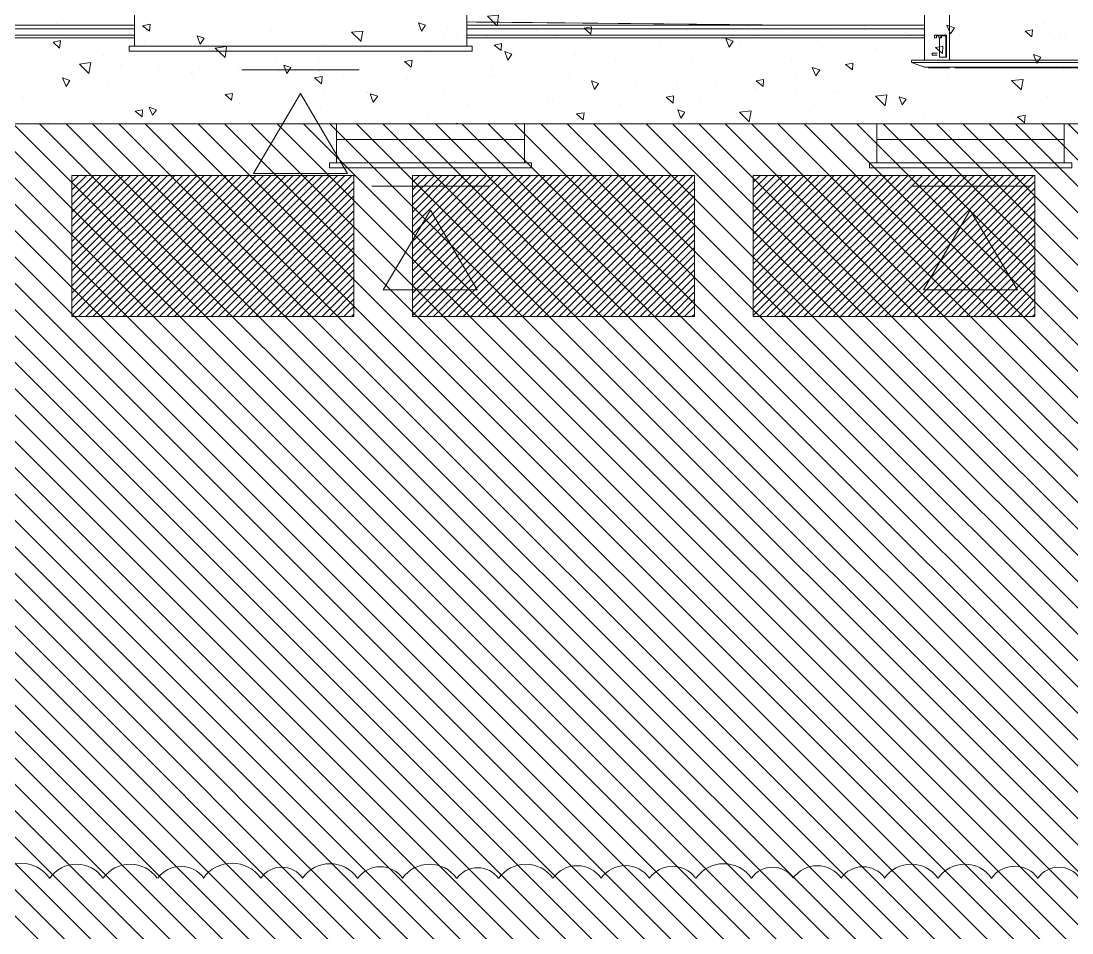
# Model space of a CAD drawing. Header units: millimetres. Extents: x -356862 to 418287, y 0 to 839748.
# Drawn here: x 344708 to 349183, y 783044 to 786928 of the extents above; entities that cross this region are included whole.
import ezdxf

# ---------------------------------------------------------------- set-up
doc = ezdxf.new("R2010")
doc.units = ezdxf.units.MM
doc.layers.add('PDF _Геометрия', color=7, linetype='Continuous', true_color=0xbababa)

msp = doc.modelspace()

# ---------------------------------------------------------------- linework, layer by layer
at = {"layer": 'PDF _Геометрия', "color": 7, "lineweight": 9}
msp.add_lwpolyline([(341948.5227, 787267.5224), (341948.5227, 787449.5788), (341948.5227, 786490.607), (352001.8493, 786490.607), (352001.8493, 787449.5788), (352001.8493, 776246.7562)], dxfattribs=at)
at = {"layer": 'PDF _Геометрия', "color": 254, "lineweight": 5, "true_color": 0xdcdcdc}
for points in [[(352001.8493, 787449.5788), (352001.8493, 786490.607), (342060.7203, 786488.4901), (342060.7203, 787449.5788), (344249.6316, 787449.5788), (344249.6316, 787041.0103), (344550.2364, 787041.0103), (344550.2364, 787449.5788), (347251.4461, 787449.5788), (347251.4461, 787041.0103), (347549.934, 787041.0103), (347549.934, 787449.5788), (350251.1437, 787449.5788), (350251.1437, 787041.0103), (350551.7485, 787041.0103), (350551.7485, 787449.5788)], [(346400.438, 786920.3449), (346430.0751, 786909.7603), (346413.1397, 786884.357)], [(346741.2647, 786952.099), (346734.9138, 786907.6433), (346694.6921, 786947.8651)], [(345225.5388, 786907.6433), (345257.2929, 786913.9941), (345255.1759, 786884.357)], [(347105.3776, 786897.0586), (347137.1316, 786903.4094), (347135.0147, 786871.6554)], [(348650.7405, 786909.7603), (348682.4945, 786899.1756), (348665.559, 786873.7724)], [(348983.0993, 786884.357), (349014.8534, 786890.7078), (349012.7364, 786861.0707)], [(344844.4905, 786837.7844), (344876.2445, 786844.1353), (344872.0106, 786812.3812)], [(345458.4018, 786865.3046), (345488.0388, 786854.7199), (345471.1034, 786829.3167)], [(346722.2122, 786825.0828), (346753.9663, 786831.4336), (346751.8493, 786801.7965)], [(347708.7042, 786852.603), (347740.4582, 786842.0183), (347723.5227, 786816.6151)], [(345583.3009, 786818.732), (345576.9501, 786772.1594), (345534.6114, 786812.3812)], [(346768.7848, 786797.5627), (346798.4219, 786786.978), (346781.4864, 786761.5748)], [(348602.0509, 786814.4982), (348633.805, 786820.849), (348631.688, 786789.0949)], [(345005.3776, 786750.9901), (344996.9098, 786704.4175), (344956.688, 786744.6393)], [(346341.1638, 786755.224), (346372.9179, 786761.5748), (346368.684, 786731.9377)], [(348218.8856, 786742.5224), (348250.6397, 786748.8732), (348248.5227, 786719.2361)], [(349019.0872, 786784.8611), (349050.8413, 786774.2764), (349033.9058, 786748.8732)], [(345826.7485, 786740.4054), (345856.3856, 786729.8207), (345839.4501, 786704.4175)], [(348077.0509, 786729.8207), (348108.805, 786719.2361), (348091.8695, 786693.8328)], [(344884.7122, 786685.3651), (344916.4663, 786674.7804), (344899.5308, 786649.3772)], [(345957.9985, 786685.3651), (345989.7526, 786691.7159), (345987.6356, 786659.9619)], [(347137.1316, 786672.6635), (347166.7687, 786662.0788), (347149.8332, 786636.6756)], [(347837.8372, 786672.6635), (347869.5913, 786679.0143), (347867.4743, 786649.3772)], [(348974.6316, 786679.0143), (348966.1638, 786634.5586), (348925.9421, 786674.7804)], [(345576.9501, 786615.5062), (345608.7042, 786619.7401), (345604.4703, 786590.103)], [(346195.0953, 786617.6232), (346226.8493, 786607.0385), (346207.7969, 786581.6353)], [(347454.6719, 786602.8046), (347486.4259, 786609.1554), (347484.309, 786577.4014)], [(348394.5913, 786613.3893), (348388.2405, 786566.8167), (348345.9018, 786607.0385)], [(348447.5147, 786604.9215), (348477.1518, 786594.3369), (348460.2163, 786571.0506)], [(345193.7848, 786543.5304), (345225.5388, 786549.8812), (345223.4219, 786520.2441)], [(345253.059, 786560.4659), (345284.813, 786549.8812), (345267.8776, 786526.5949)], [(347073.6235, 786532.9457), (347105.3776, 786537.1796), (347101.1437, 786507.5425)], [(347505.4784, 786549.8812), (347535.1155, 786539.2965), (347518.18, 786513.8933)], [(347816.6679, 786545.6474), (347808.2001, 786499.0748), (347767.9784, 786539.2965)], [(348951.3453, 786520.2441), (348983.0993, 786526.5949), (348980.9824, 786494.8409)]]:
    msp.add_lwpolyline(points, close=True, dxfattribs=at)
at = {"layer": 'PDF _Геометрия', "color": 25, "lineweight": 5, "true_color": 0xaf5858}
for points in [[(345191.6679, 787083.349), (345191.6679, 786820.849)], [(346605.7808, 786820.849), (346605.7808, 787083.349)], [(345648.9259, 786719.2361), (346148.5227, 786719.2361)]]:
    msp.add_lwpolyline(points, dxfattribs=at)
at = {"layer": 'PDF _Геометрия', "color": 252, "lineweight": 5, "true_color": 0x989898}
for points in [[(348555.4784, 786761.5748), (348555.4784, 787049.478), (348661.3251, 787049.478), (349230.7808, 787049.478), (349317.5751, 787049.478), (349395.9018, 787049.478), (349395.9018, 786918.228)], [(348661.3251, 787049.478), (348661.3251, 786761.5748)], [(346605.7808, 786924.5788), (348005.0751, 786909.7603)], [(345191.6679, 786909.7603), (344886.8292, 786909.7603)], [(344886.8292, 786894.9417), (345191.6679, 786894.9417)], [(346855.5792, 786909.7603), (346605.7808, 786909.7603)], [(346605.7808, 786894.9417), (346855.5792, 786894.9417)], [(347456.7888, 786909.7603), (347105.3776, 786909.7603)], [(347105.3776, 786894.9417), (347456.7888, 786894.9417)], [(348055.8816, 786909.7603), (347706.5872, 786909.7603)], [(347706.5872, 786894.9417), (348055.8816, 786894.9417)], [(348555.4784, 786909.7603), (348305.68, 786909.7603)], [(348305.68, 786894.9417), (348555.4784, 786894.9417)], [(345191.6679, 786867.4215), (343665.3574, 786867.4215), (343665.3574, 786861.0707), (343665.3574, 786856.8369), (345191.6679, 786856.8369)], [(348555.4784, 786867.4215), (346605.7808, 786867.4215)], [(346605.7808, 786856.8369), (348555.4784, 786856.8369)], [(348616.8695, 786865.3046), (348614.7526, 786865.3046), (348606.2848, 786865.3046), (348606.2848, 786856.8369), (348597.8171, 786856.8369), (348597.8171, 786867.4215), (348606.2848, 786867.4215), (348606.2848, 786856.8369)], [(348606.2848, 786867.4215), (348614.7526, 786867.4215), (348616.8695, 786867.4215)], [(348606.2848, 786856.8369), (348606.2848, 786856.8369)], [(348625.3372, 786867.4215), (348616.8695, 786867.4215), (348616.8695, 786856.8369), (348625.3372, 786856.8369)], [(348646.5066, 786774.2764), (348618.9864, 786774.2764), (348618.9864, 786856.8369)], [(348608.4018, 786791.2119), (348587.2324, 786791.2119), (348587.2324, 786786.978), (348587.2324, 786782.7441), (348608.4018, 786782.7441)], [(348500.438, 786750.9901), (348521.6074, 786750.9901), (349431.8897, 786750.9901), (349450.9421, 786750.9901), (349450.9421, 786761.5748), (349431.8897, 786761.5748), (348521.6074, 786761.5748), (348500.438, 786761.5748), (348500.438, 786750.9901), (348555.4784, 786731.9377), (348544.8937, 786736.1715)], [(348521.6074, 786750.9901), (348555.4784, 786750.9901), (349395.9018, 786750.9901), (349431.8897, 786750.9901)], [(349450.9421, 786750.9901), (349395.9018, 786731.9377), (349326.0429, 786731.9377), (348625.3372, 786731.9377), (348555.4784, 786731.9377), (348684.6114, 786729.8207), (348557.5953, 786731.9377)], [(349393.7848, 786731.9377), (349268.8856, 786729.8207), (349395.9018, 786731.9377), (349326.0429, 786731.9377), (348625.3372, 786731.9377), (348555.4784, 786731.9377)], [(348555.4784, 786731.9377), (348555.4784, 786731.9377)], [(348555.4784, 786731.9377), (348555.4784, 786731.9377)], [(348555.4784, 786731.9377), (348555.4784, 786731.9377)], [(348635.9219, 786729.8207), (348635.9219, 786727.7038)], [(348714.2485, 786729.8207), (348714.2485, 786727.7038)]]:
    msp.add_lwpolyline(points, dxfattribs=at)
at = {"layer": 'PDF _Геометрия', "color": 254, "lineweight": 5, "true_color": 0xdcdcdc}
for points in [[(345407.5953, 786922.4619), (345407.5953, 786922.4619)], [(346870.3977, 786920.3449), (346870.3977, 786920.3449)], [(347291.6679, 786924.5788), (347291.6679, 786924.5788)], [(344859.309, 786916.1111), (344859.309, 786916.1111)], [(344971.5066, 786892.8248), (344971.5066, 786892.8248)], [(345593.8856, 786894.9417), (345593.8856, 786894.9417)], [(345615.055, 786890.7078), (345615.055, 786890.7078)], [(345775.9421, 786888.5909), (345775.9421, 786888.5909)], [(346156.9905, 786839.9014), (346114.6518, 786880.1232), (346163.3413, 786884.357), (346154.8735, 786839.9014)], [(346195.0953, 786892.8248), (346195.0953, 786892.8248)], [(346258.6034, 786890.7078), (346258.6034, 786890.7078)], [(346523.2203, 786901.2925), (346523.2203, 786901.2925)], [(346902.1518, 786888.5909), (346902.1518, 786888.5909)], [(347461.0227, 786918.228), (347461.0227, 786918.228)], [(347545.7001, 786886.474), (347545.7001, 786886.474)], [(347630.3776, 786911.8772), (347630.3776, 786911.8772)], [(347787.0308, 786892.8248), (347787.0308, 786892.8248)], [(347799.7324, 786905.5264), (347799.7324, 786905.5264)], [(347969.0872, 786899.1756), (347969.0872, 786899.1756)], [(348138.4421, 786892.8248), (348138.4421, 786892.8248)], [(348189.2485, 786886.474), (348189.2485, 786886.474)], [(348301.4461, 786905.5264), (348301.4461, 786905.5264)], [(348305.68, 786886.474), (348305.68, 786886.474)], [(348475.0348, 786880.1232), (348475.0348, 786880.1232)], [(348627.4542, 786913.9941), (348627.4542, 786913.9941)], [(348830.68, 786884.357), (348830.68, 786884.357)], [(349063.5429, 786918.228), (349063.5429, 786918.228)], [(349088.9461, 786878.0062), (349088.9461, 786878.0062)], [(344878.3614, 786850.4861), (344878.3614, 786850.4861)], [(345234.0066, 786842.0183), (345234.0066, 786842.0183)], [(345274.2284, 786871.6554), (345274.2284, 786871.6554)], [(345917.7768, 786869.5385), (345917.7768, 786869.5385)], [(346510.5187, 786867.4215), (346510.5187, 786867.4215)], [(346561.3251, 786869.5385), (346561.3251, 786869.5385)], [(346694.6921, 786861.0707), (346694.6921, 786861.0707)], [(346982.5953, 786865.3046), (346982.5953, 786865.3046)], [(347204.8735, 786867.4215), (347204.8735, 786867.4215)], [(347429.2687, 786839.9014), (347429.2687, 786839.9014)], [(347611.3251, 786833.5506), (347611.3251, 786833.5506)], [(347772.2122, 786835.6675), (347772.2122, 786835.6675)], [(347848.4219, 786865.3046), (347848.4219, 786865.3046)], [(348098.2203, 786844.1353), (348098.2203, 786844.1353)], [(348491.9703, 786865.3046), (348491.9703, 786865.3046)], [(348644.3897, 786873.7724), (348644.3897, 786873.7724)], [(348705.7808, 786865.3046), (348705.7808, 786865.3046)], [(348813.7445, 786869.5385), (348813.7445, 786869.5385)], [(348983.0993, 786863.1877), (348983.0993, 786863.1877)], [(349135.5187, 786863.1877), (349135.5187, 786863.1877)], [(349152.4542, 786856.8369), (349152.4542, 786856.8369)], [(344876.2445, 786789.0949), (344876.2445, 786789.0949)], [(345665.8614, 786820.849), (345665.8614, 786820.849)], [(345993.9864, 786829.3167), (345993.9864, 786829.3167)], [(346152.7566, 786814.4982), (346152.7566, 786814.4982)], [(346453.3614, 786793.3288), (346453.3614, 786793.3288)], [(347069.3897, 786786.978), (347069.3897, 786786.978)], [(348345.9018, 786812.3812), (348345.9018, 786812.3812)], [(348530.0751, 786806.0304), (348530.0751, 786806.0304)], [(348559.7122, 786808.1474), (348559.7122, 786808.1474)], [(344793.684, 786753.107), (344793.684, 786753.107)], [(344960.9219, 786746.7562), (344960.9219, 786746.7562)], [(345060.4179, 786782.7441), (345060.4179, 786782.7441)], [(345136.6276, 786750.9901), (345136.6276, 786750.9901)], [(345462.6356, 786757.3409), (345462.6356, 786757.3409)], [(345792.8776, 786761.5748), (345792.8776, 786761.5748)], [(345977.0509, 786755.224), (345977.0509, 786755.224)], [(347240.8614, 786763.6917), (347240.8614, 786763.6917)], [(347568.9864, 786772.1594), (347568.9864, 786772.1594)], [(347988.1397, 786759.4578), (347988.1397, 786759.4578)], [(344793.684, 786698.0667), (344793.684, 786698.0667)], [(345130.2768, 786740.4054), (345130.2768, 786740.4054)], [(345299.6316, 786734.0546), (345299.6316, 786734.0546)], [(345435.1155, 786708.6514), (345435.1155, 786708.6514)], [(345437.2324, 786698.0667), (345437.2324, 786698.0667)], [(345468.9864, 786727.7038), (345468.9864, 786727.7038)], [(345638.3413, 786721.353), (345638.3413, 786721.353)], [(345807.6961, 786715.0022), (345807.6961, 786715.0022)], [(345924.1276, 786721.353), (345924.1276, 786721.353)], [(345977.0509, 786710.7683), (345977.0509, 786710.7683)], [(346080.7808, 786695.9498), (346080.7808, 786695.9498)], [(346146.4058, 786704.4175), (346146.4058, 786704.4175)], [(346315.7606, 786698.0667), (346315.7606, 786698.0667)], [(346711.6276, 786734.0546), (346711.6276, 786734.0546)], [(346893.684, 786727.7038), (346893.684, 786727.7038)], [(347039.7526, 786700.1836), (347039.7526, 786700.1836)], [(347628.2606, 786706.5344), (347628.2606, 786706.5344)], [(347812.434, 786700.1836), (347812.434, 786700.1836)], [(348030.4784, 786736.1715), (348030.4784, 786736.1715)], [(348817.9784, 786706.5344), (348817.9784, 786706.5344)], [(348904.7727, 786729.8207), (348904.7727, 786729.8207)], [(349146.1034, 786715.0022), (349146.1034, 786715.0022)], [(344933.4018, 786687.482), (344933.4018, 786687.482)], [(345075.2364, 786655.728), (345075.2364, 786655.728)], [(345394.8937, 786651.4941), (345394.8937, 786651.4941)], [(346351.7485, 786681.1312), (346351.7485, 786681.1312)], [(346485.1155, 786691.7159), (346485.1155, 786691.7159)], [(346652.3534, 786685.3651), (346652.3534, 786685.3651)], [(346711.6276, 786691.7159), (346711.6276, 786691.7159)], [(346724.3292, 786693.8328), (346724.3292, 786693.8328)], [(346821.7082, 786679.0143), (346821.7082, 786679.0143)], [(346991.063, 786672.6635), (346991.063, 786672.6635)], [(347160.4179, 786666.3127), (347160.4179, 786666.3127)], [(347270.4985, 786653.6111), (347270.4985, 786653.6111)], [(347329.7727, 786659.9619), (347329.7727, 786659.9619)], [(347367.8776, 786693.8328), (347367.8776, 786693.8328)], [(347499.1276, 786653.6111), (347499.1276, 786653.6111)], [(347501.2445, 786664.1957), (347501.2445, 786664.1957)], [(348011.4259, 786691.7159), (348011.4259, 786691.7159)], [(348547.0106, 786679.0143), (348547.0106, 786679.0143)], [(348652.8574, 786689.599), (348652.8574, 786689.599)], [(348729.0671, 786672.6635), (348729.0671, 786672.6635)], [(345259.4098, 786649.3772), (345259.4098, 786649.3772)], [(345993.9864, 786628.2078), (345993.9864, 786628.2078)], [(346178.1598, 786621.857), (346178.1598, 786621.857)], [(346182.3937, 786621.857), (346182.3937, 786621.857)], [(346510.5187, 786630.3248), (346510.5187, 786630.3248)], [(347668.4824, 786647.2603), (347668.4824, 786647.2603)], [(347837.8372, 786640.9094), (347837.8372, 786640.9094)], [(348007.1921, 786634.5586), (348007.1921, 786634.5586)], [(348176.5469, 786630.3248), (348176.5469, 786630.3248)], [(348187.1316, 786623.974), (348187.1316, 786623.974)], [(348288.7445, 786634.5586), (348288.7445, 786634.5586)], [(348343.7848, 786623.974), (348343.7848, 786623.974)], [(348513.1397, 786617.6232), (348513.1397, 786617.6232)], [(348616.8695, 786643.0264), (348616.8695, 786643.0264)], [(348682.4945, 786611.2724), (348682.4945, 786611.2724)], [(349078.3614, 786607.0385), (349078.3614, 786607.0385)], [(344717.4743, 786602.8046), (344717.4743, 786602.8046)], [(344865.6598, 786579.5183), (344865.6598, 786579.5183)], [(345022.313, 786596.4538), (345022.313, 786596.4538)], [(345325.0348, 786575.2844), (345325.0348, 786575.2844)], [(345636.2243, 786575.2844), (345636.2243, 786575.2844)], [(345665.8614, 786594.3369), (345665.8614, 786594.3369)], [(345968.5832, 786573.1675), (345968.5832, 786573.1675)], [(346309.4098, 786594.3369), (346309.4098, 786594.3369)], [(346612.1316, 786573.1675), (346612.1316, 786573.1675)], [(346910.6195, 786600.6877), (346910.6195, 786600.6877)], [(346952.9582, 786592.2199), (346952.9582, 786592.2199)], [(346972.0106, 786594.3369), (346972.0106, 786594.3369)], [(347094.7929, 786594.3369), (347094.7929, 786594.3369)], [(347255.68, 786571.0506), (347255.68, 786571.0506)], [(347596.5066, 786590.103), (347596.5066, 786590.103)], [(347759.5106, 786564.6998), (347759.5106, 786564.6998)], [(347829.3695, 786573.1675), (347829.3695, 786573.1675)], [(347899.2284, 786568.9336), (347899.2284, 786568.9336)], [(348013.5429, 786566.8167), (348013.5429, 786566.8167)], [(348087.6356, 786571.0506), (348087.6356, 786571.0506)], [(348240.055, 786590.103), (348240.055, 786590.103)], [(348542.7768, 786568.9336), (348542.7768, 786568.9336)], [(348851.8493, 786604.9215), (348851.8493, 786604.9215)], [(348881.4864, 786587.9861), (348881.4864, 786587.9861)], [(349021.2042, 786598.5707), (349021.2042, 786598.5707)], [(349105.8816, 786596.4538), (349105.8816, 786596.4538)], [(345276.3453, 786522.3611), (345276.3453, 786522.3611)], [(345653.1598, 786549.8812), (345653.1598, 786549.8812)], [(345981.2848, 786558.349), (345981.2848, 786558.349)], [(346442.7768, 786522.3611), (346442.7768, 786522.3611)], [(346552.8574, 786547.7643), (346552.8574, 786547.7643)], [(347471.6074, 786518.1272), (347471.6074, 786518.1272)], [(348549.1276, 786535.0627), (348549.1276, 786535.0627)], [(348746.0026, 786545.6474), (348746.0026, 786545.6474)], [(348930.1759, 786539.2965), (348930.1759, 786539.2965)], [(344825.438, 786496.9578), (344825.438, 786496.9578)], [(344994.7929, 786490.607), (344994.7929, 786490.607)], [(345460.5187, 786516.0103), (345460.5187, 786516.0103)], [(346195.0953, 786494.8409), (346195.0953, 786494.8409)], [(346565.559, 786490.607), (346563.4421, 786492.724), (346574.0268, 786490.607)], [(347230.2768, 786492.724), (347230.2768, 786492.724)], [(347558.4018, 786501.1917), (347558.4018, 786501.1917)], [(348388.2405, 786490.607), (348388.2405, 786490.607)]]:
    msp.add_lwpolyline(points, dxfattribs=at)
at = {"layer": 'PDF _Геометрия', "color": 4, "lineweight": 5}
for points in [[(346648.1195, 786922.4619), (348005.0751, 786909.7603)], [(345149.3292, 786867.4215), (343665.3574, 786867.4215), (343665.3574, 786861.0707), (343665.3574, 786856.8369), (345149.3292, 786856.8369)], [(348555.4784, 786867.4215), (346648.1195, 786867.4215)], [(346648.1195, 786856.8369), (348555.4784, 786856.8369)]]:
    msp.add_lwpolyline(points, dxfattribs=at)
at = {"layer": 'PDF _Геометрия', "color": 1, "lineweight": 5}
for points in [[(345149.3292, 786909.7603), (343733.0993, 786909.7603), (343733.0993, 786901.2925), (343733.0993, 786894.9417), (345149.3292, 786894.9417)], [(348555.4784, 786909.7603), (346648.1195, 786909.7603)], [(346648.1195, 786894.9417), (348555.4784, 786894.9417)]]:
    msp.add_lwpolyline(points, dxfattribs=at)
at = {"layer": 'PDF _Геометрия', "color": 161, "lineweight": 9, "true_color": 0x7f9fff}
for points in [[(345352.555, 782669.5385), (342062.8372, 785959.2562), (341152.555, 786869.5385)], [(345464.7526, 782669.5385), (342062.8372, 786071.4538), (341264.7526, 786869.5385)], [(345576.9501, 782669.5385), (342062.8372, 786183.6514), (341376.9501, 786869.5385)], [(345689.1477, 782669.5385), (342062.8372, 786295.849), (341489.1477, 786869.5385)], [(345801.3453, 782669.5385), (342062.8372, 786408.0465), (341601.3453, 786869.5385)], [(345240.3574, 782669.5385), (342062.8372, 785847.0586), (341148.3211, 786759.4578)], [(345128.1598, 782669.5385), (342062.8372, 785734.8611), (341148.3211, 786647.2603)], [(345913.5429, 782669.5385), (342092.4743, 786490.607)], [(346025.7405, 782669.5385), (342204.6719, 786490.607)], [(346137.938, 782669.5385), (342318.9864, 786490.607)], [(346250.1356, 782669.5385), (342431.184, 786490.607)], [(346362.3332, 782669.5385), (342543.3816, 786490.607)], [(346474.5308, 782669.5385), (342655.5792, 786490.607)], [(346586.7284, 782669.5385), (342767.7768, 786490.607)], [(346701.0429, 782669.5385), (342879.9743, 786490.607)], [(346813.2405, 782669.5385), (342992.1719, 786490.607)], [(346925.438, 782669.5385), (343104.3695, 786490.607)], [(347037.6356, 782669.5385), (343216.5671, 786490.607)], [(347149.8332, 782669.5385), (343328.7647, 786490.607)], [(347262.0308, 782669.5385), (343440.9622, 786490.607)], [(347374.2284, 782669.5385), (343553.1598, 786490.607)], [(347486.4259, 782669.5385), (343665.3574, 786490.607)], [(347598.6235, 782669.5385), (343777.555, 786490.607)], [(347710.8211, 782669.5385), (343889.7526, 786490.607)], [(347823.0187, 782669.5385), (344001.9501, 786490.607)], [(347935.2163, 782669.5385), (344114.1477, 786490.607)], [(348047.4138, 782669.5385), (344226.3453, 786490.607)], [(348159.6114, 782669.5385), (344338.5429, 786490.607)], [(348271.809, 782669.5385), (344450.7405, 786490.607)], [(348384.0066, 782669.5385), (344562.938, 786490.607)], [(348496.2042, 782669.5385), (344675.1356, 786490.607)], [(348608.4018, 782669.5385), (344787.3332, 786490.607)], [(348720.5993, 782669.5385), (344899.5308, 786490.607)], [(348832.7969, 782669.5385), (345011.7284, 786490.607)], [(348944.9945, 782669.5385), (345123.9259, 786490.607)], [(349057.1921, 782669.5385), (345236.1235, 786490.607)], [(349169.3897, 782669.5385), (345348.3211, 786490.607)], [(349281.5872, 782669.5385), (345462.6356, 786490.607)], [(349393.7848, 782669.5385), (345574.8332, 786490.607)], [(349505.9824, 782669.5385), (345687.0308, 786490.607)], [(349618.18, 782669.5385), (345799.2284, 786490.607)], [(349732.4945, 782669.5385), (345911.4259, 786490.607)], [(349844.6921, 782669.5385), (346023.6235, 786490.607)], [(349956.8897, 782669.5385), (346135.8211, 786490.607)], [(350069.0872, 782669.5385), (346248.0187, 786490.607)], [(350181.2848, 782669.5385), (346360.2163, 786490.607)], [(350293.4824, 782669.5385), (346472.4138, 786490.607)], [(350405.68, 782669.5385), (346584.6114, 786490.607)], [(350464.9542, 782722.4619), (346696.809, 786490.607)], [(350464.9542, 782834.6594), (346809.0066, 786490.607)], [(350464.9542, 782946.857), (346921.2042, 786490.607)], [(350464.9542, 783059.0546), (347033.4018, 786490.607)], [(350464.9542, 783171.2522), (347145.5993, 786490.607)], [(350464.9542, 783283.4498), (347257.7969, 786490.607)], [(350464.9542, 783395.6474), (347369.9945, 786490.607)], [(350464.9542, 783507.8449), (347482.1921, 786490.607)], [(350464.9542, 783620.0425), (347594.3897, 786490.607)], [(350464.9542, 783732.2401), (347706.5872, 786490.607)], [(350464.9542, 783844.4377), (347818.7848, 786490.607)], [(350464.9542, 783956.6353), (347930.9824, 786490.607)], [(350464.9542, 784068.8328), (348043.18, 786490.607)], [(350464.9542, 784181.0304), (348155.3776, 786490.607)], [(350464.9542, 784293.228), (348267.5751, 786490.607)], [(350464.9542, 784405.4256), (348379.7727, 786490.607)], [(350464.9542, 784517.6232), (348494.0872, 786490.607)], [(350464.9542, 784631.9377), (348606.2848, 786490.607)], [(350464.9542, 784744.1353), (348718.4824, 786490.607)], [(350464.9542, 784856.3328), (348830.68, 786490.607)], [(350464.9542, 784968.5304), (348942.8776, 786490.607)], [(350464.9542, 785080.728), (349055.0751, 786490.607)], [(350464.9542, 785192.9256), (349167.2727, 786490.607)]]:
    msp.add_lwpolyline(points, dxfattribs=at)
at = {"layer": 'PDF _Геометрия', "color": 252, "lineweight": 5, "true_color": 0x989898}
for points in [[(348625.3372, 786867.4215), (348648.6235, 786867.4215), (348648.6235, 786774.2764), (348646.5066, 786774.2764), (348646.5066, 786865.3046), (348627.4542, 786865.3046), (348627.4542, 786856.8369), (348625.3372, 786856.8369)], [(348572.4138, 786727.7038), (348572.4138, 786729.8207), (348635.9219, 786729.8207), (348661.3251, 786729.8207), (348661.3251, 786727.7038), (348635.9219, 786727.7038)], [(349268.8856, 786727.7038), (349239.2485, 786727.7038), (348714.2485, 786727.7038), (348684.6114, 786727.7038), (348684.6114, 786729.8207), (348714.2485, 786729.8207), (349239.2485, 786729.8207), (349268.8856, 786729.8207)]]:
    msp.add_lwpolyline(points, close=True, dxfattribs=at)
at = {"layer": 'PDF _Геометрия', "color": 25, "lineweight": 5, "true_color": 0xaf5858}
for points in [[(346629.0671, 786799.6796), (345168.3816, 786799.6796), (345168.3816, 786820.849), (346629.0671, 786820.849)], [(345898.7243, 786619.7401), (346097.7163, 786278.9135), (345697.6155, 786278.9135)]]:
    msp.add_lwpolyline(points, close=True, dxfattribs=at)
at = {"layer": 'PDF _Геометрия', "color": 7, "lineweight": 13}
msp.add_lwpolyline([(342062.8372, 786490.607), (350464.9542, 786490.607), (350464.9542, 782669.5385), (342062.8372, 782669.5385)], close=True, dxfattribs=at)
at = {"layer": 'PDF _Геометрия', "color": 5, "lineweight": 5}
for points in [[(346851.3453, 786490.607), (346851.3453, 786422.8651), (346051.1437, 786422.8651), (346051.1437, 786490.607)], [(349150.3372, 786490.607), (349150.3372, 786422.8651), (348352.2526, 786422.8651), (348352.2526, 786490.607)], [(346051.1437, 786323.3691), (346051.1437, 786422.8651), (346851.3453, 786422.8651), (346851.3453, 786323.3691)], [(348352.2526, 786323.3691), (348352.2526, 786422.8651), (349150.3372, 786422.8651), (349150.3372, 786323.3691)], [(346701.0429, 786223.8732), (346201.4461, 786223.8732)], [(349002.1518, 786223.8732), (348500.438, 786223.8732)]]:
    msp.add_lwpolyline(points, dxfattribs=at)
for points in [[(346880.9824, 786302.1998), (346021.5066, 786302.1998), (346021.5066, 786323.3691), (346880.9824, 786323.3691)], [(349182.0913, 786302.1998), (348320.4985, 786302.1998), (348320.4985, 786323.3691), (349182.0913, 786323.3691)], [(346650.2364, 785783.5506), (346451.2445, 786122.2603), (346250.1356, 785783.5506)], [(348951.3453, 785783.5506), (348750.2364, 786122.2603), (348551.2445, 785783.5506)]]:
    msp.add_lwpolyline(points, close=True, dxfattribs=at)
at = {"layer": 'PDF _Геометрия', "color": 254, "lineweight": 9, "true_color": 0xdcdcdc}
for points in [[(345519.7929, 786270.4457), (344924.934, 785673.4699)], [(345488.0388, 786270.4457), (344924.934, 785705.224)], [(345458.4018, 786270.4457), (344924.934, 785736.978)], [(345426.6477, 786270.4457), (344924.934, 785768.732)], [(345394.8937, 786270.4457), (344924.934, 785800.4861)], [(345363.1397, 786270.4457), (344924.934, 785832.2401)], [(345331.3856, 786270.4457), (344924.934, 785863.9941)], [(345299.6316, 786270.4457), (344924.934, 785893.6312)], [(345269.9945, 786270.4457), (344924.934, 785925.3853)], [(345238.2405, 786270.4457), (344924.934, 785957.1393)], [(345206.4864, 786270.4457), (344924.934, 785988.8933)], [(345174.7324, 786270.4457), (344924.934, 786020.6474)], [(345142.9784, 786270.4457), (344924.934, 786052.4014)], [(345111.2243, 786270.4457), (344924.934, 786082.0385)], [(345079.4703, 786270.4457), (344924.934, 786113.7925)], [(345049.8332, 786270.4457), (344924.934, 786145.5465)], [(345018.0792, 786270.4457), (344924.934, 786177.3006)], [(344986.3251, 786270.4457), (344924.934, 786209.0546)], [(344954.5711, 786270.4457), (344924.934, 786240.8086)], [(345551.5469, 786270.4457), (344952.4542, 785669.2361)], [(345583.3009, 786270.4457), (344984.2082, 785669.2361)], [(345615.055, 786270.4457), (345013.8453, 785669.2361)], [(345646.809, 786270.4457), (345045.5993, 785669.2361)], [(345678.563, 786270.4457), (345077.3534, 785669.2361)], [(345708.2001, 786270.4457), (345109.1074, 785669.2361)], [(345739.9542, 786270.4457), (345140.8614, 785669.2361)], [(345771.7082, 786270.4457), (345172.6155, 785669.2361)], [(345803.4622, 786270.4457), (345202.2526, 785669.2361)], [(345835.2163, 786270.4457), (345234.0066, 785669.2361)], [(345866.9703, 786270.4457), (345265.7606, 785669.2361)], [(345898.7243, 786270.4457), (345297.5147, 785669.2361)], [(345928.3614, 786270.4457), (345329.2687, 785669.2361)], [(345960.1155, 786270.4457), (345361.0227, 785669.2361)], [(345991.8695, 786270.4457), (345392.7768, 785669.2361)], [(346023.6235, 786270.4457), (345422.4138, 785669.2361)], [(346055.3776, 786270.4457), (345454.1679, 785669.2361)], [(346087.1316, 786270.4457), (345485.9219, 785669.2361)], [(346116.7687, 786270.4457), (345517.6759, 785669.2361)], [(346969.8937, 786270.4457), (346375.0348, 785673.4699)], [(346940.2566, 786270.4457), (346375.0348, 785705.224)], [(346908.5026, 786270.4457), (346375.0348, 785736.978)], [(346876.7485, 786270.4457), (346375.0348, 785768.732)], [(346844.9945, 786270.4457), (346375.0348, 785800.4861)], [(346813.2405, 786270.4457), (346375.0348, 785832.2401)], [(346781.4864, 786270.4457), (346375.0348, 785863.9941)], [(346749.7324, 786270.4457), (346375.0348, 785893.6312)], [(346720.0953, 786270.4457), (346375.0348, 785925.3853)], [(346688.3413, 786270.4457), (346375.0348, 785957.1393)], [(346656.5872, 786270.4457), (346375.0348, 785988.8933)], [(346624.8332, 786270.4457), (346375.0348, 786020.6474)], [(346593.0792, 786270.4457), (346375.0348, 786052.4014)], [(346561.3251, 786270.4457), (346375.0348, 786082.0385)], [(346529.5711, 786270.4457), (346375.0348, 786113.7925)], [(346499.934, 786270.4457), (346375.0348, 786145.5465)], [(346468.18, 786270.4457), (346375.0348, 786177.3006)], [(346436.4259, 786270.4457), (346375.0348, 786209.0546)], [(346404.6719, 786270.4457), (346375.0348, 786240.8086)], [(347001.6477, 786270.4457), (346402.555, 785669.2361)], [(347033.4018, 786270.4457), (346434.309, 785669.2361)], [(347065.1558, 786270.4457), (346463.9461, 785669.2361)], [(347096.9098, 786270.4457), (346495.7001, 785669.2361)], [(347128.6638, 786270.4457), (346527.4542, 785669.2361)], [(347158.3009, 786270.4457), (346559.2082, 785669.2361)], [(347190.055, 786270.4457), (346590.9622, 785669.2361)], [(347221.809, 786270.4457), (346622.7163, 785669.2361)], [(347253.563, 786270.4457), (346654.4703, 785669.2361)], [(347285.3171, 786270.4457), (346684.1074, 785669.2361)], [(347317.0711, 786270.4457), (346715.8614, 785669.2361)], [(347348.8251, 786270.4457), (346747.6155, 785669.2361)], [(347378.4622, 786270.4457), (346779.3695, 785669.2361)], [(347410.2163, 786270.4457), (346811.1235, 785669.2361)], [(347441.9703, 786270.4457), (346842.8776, 785669.2361)], [(347473.7243, 786270.4457), (346874.6316, 785669.2361)], [(347505.4784, 786270.4457), (346904.2687, 785669.2361)], [(347537.2324, 786270.4457), (346936.0227, 785669.2361)], [(347568.9864, 786270.4457), (346967.7768, 785669.2361)], [(348419.9945, 786270.4457), (347825.1356, 785673.4699)], [(348390.3574, 786270.4457), (347825.1356, 785705.224)], [(348358.6034, 786270.4457), (347825.1356, 785736.978)], [(348326.8493, 786270.4457), (347825.1356, 785768.732)], [(348295.0953, 786270.4457), (347825.1356, 785800.4861)], [(348263.3413, 786270.4457), (347825.1356, 785832.2401)], [(348231.5872, 786270.4457), (347825.1356, 785863.9941)], [(348201.9501, 786270.4457), (347825.1356, 785893.6312)], [(348170.1961, 786270.4457), (347825.1356, 785925.3853)], [(348138.4421, 786270.4457), (347825.1356, 785957.1393)], [(348106.688, 786270.4457), (347825.1356, 785988.8933)], [(348074.934, 786270.4457), (347825.1356, 786020.6474)], [(348043.18, 786270.4457), (347825.1356, 786052.4014)], [(348011.4259, 786270.4457), (347825.1356, 786082.0385)], [(347981.7888, 786270.4457), (347825.1356, 786113.7925)], [(347950.0348, 786270.4457), (347825.1356, 786145.5465)], [(347918.2808, 786270.4457), (347825.1356, 786177.3006)], [(347886.5268, 786270.4457), (347825.1356, 786209.0546)], [(347854.7727, 786270.4457), (347825.1356, 786240.8086)], [(348451.7485, 786270.4457), (347852.6558, 785669.2361)], [(348483.5026, 786270.4457), (347884.4098, 785669.2361)], [(348515.2566, 786270.4457), (347916.1638, 785669.2361)], [(348547.0106, 786270.4457), (347945.8009, 785669.2361)], [(348578.7647, 786270.4457), (347977.555, 785669.2361)], [(348610.5187, 786270.4457), (348009.309, 785669.2361)], [(348640.1558, 786270.4457), (348041.063, 785669.2361)], [(348671.9098, 786270.4457), (348072.8171, 785669.2361)], [(348703.6638, 786270.4457), (348104.5711, 785669.2361)], [(348735.4179, 786270.4457), (348134.2082, 785669.2361)], [(348767.1719, 786270.4457), (348165.9622, 785669.2361)], [(348798.9259, 786270.4457), (348197.7163, 785669.2361)], [(348830.68, 786270.4457), (348229.4703, 785669.2361)], [(348860.3171, 786270.4457), (348261.2243, 785669.2361)], [(348892.0711, 786270.4457), (348292.9784, 785669.2361)], [(348923.8251, 786270.4457), (348324.7324, 785669.2361)], [(348955.5792, 786270.4457), (348354.3695, 785669.2361)], [(348987.3332, 786270.4457), (348386.1235, 785669.2361)], [(349019.0872, 786270.4457), (348417.8776, 785669.2361)], [(346125.2364, 786245.0425), (345549.43, 785669.2361)], [(346125.2364, 786215.4054), (345581.184, 785669.2361)], [(347575.3372, 786245.0425), (346999.5308, 785669.2361)], [(347575.3372, 786215.4054), (347031.2848, 785669.2361)], [(349025.438, 786245.0425), (348449.6316, 785669.2361)], [(349025.438, 786215.4054), (348481.3856, 785669.2361)], [(346125.2364, 786183.6514), (345612.938, 785669.2361)], [(347575.3372, 786183.6514), (347063.0388, 785669.2361)], [(349025.438, 786183.6514), (348513.1397, 785669.2361)], [(346125.2364, 786151.8974), (345642.5751, 785669.2361)], [(346125.2364, 786120.1433), (345674.3292, 785669.2361)], [(347575.3372, 786151.8974), (347092.6759, 785669.2361)], [(347575.3372, 786120.1433), (347124.43, 785669.2361)], [(349025.438, 786151.8974), (348544.8937, 785669.2361)], [(349025.438, 786120.1433), (348574.5308, 785669.2361)], [(346125.2364, 786088.3893), (345706.0832, 785669.2361)], [(347575.3372, 786088.3893), (347156.184, 785669.2361)], [(349025.438, 786088.3893), (348606.2848, 785669.2361)], [(346125.2364, 786056.6353), (345737.8372, 785669.2361)], [(346125.2364, 786024.8812), (345769.5913, 785669.2361)], [(347575.3372, 786056.6353), (347187.938, 785669.2361)], [(347575.3372, 786024.8812), (347219.6921, 785669.2361)], [(349025.438, 786056.6353), (348638.0388, 785669.2361)], [(349025.438, 786024.8812), (348669.7929, 785669.2361)], [(346125.2364, 785995.2441), (345801.3453, 785669.2361)], [(347575.3372, 785995.2441), (347251.4461, 785669.2361)], [(349025.438, 785995.2441), (348701.5469, 785669.2361)], [(346125.2364, 785963.4901), (345830.9824, 785669.2361)], [(347575.3372, 785963.4901), (347283.2001, 785669.2361)], [(349025.438, 785963.4901), (348733.3009, 785669.2361)], [(346125.2364, 785931.7361), (345862.7364, 785669.2361)], [(346125.2364, 785899.982), (345894.4905, 785669.2361)], [(347575.3372, 785931.7361), (347312.8372, 785669.2361)], [(347575.3372, 785899.982), (347344.5913, 785669.2361)], [(349025.438, 785931.7361), (348765.055, 785669.2361)], [(349025.438, 785899.982), (348794.6921, 785669.2361)], [(346125.2364, 785868.228), (345926.2445, 785669.2361)], [(347575.3372, 785868.228), (347376.3453, 785669.2361)], [(349025.438, 785868.228), (348826.4461, 785669.2361)], [(346125.2364, 785836.474), (345957.9985, 785669.2361)], [(346125.2364, 785804.7199), (345989.7526, 785669.2361)], [(347575.3372, 785836.474), (347408.0993, 785669.2361)], [(347575.3372, 785804.7199), (347439.8534, 785669.2361)], [(349025.438, 785836.474), (348858.2001, 785669.2361)], [(349025.438, 785804.7199), (348889.9542, 785669.2361)], [(346125.2364, 785775.0828), (346021.5066, 785669.2361)], [(347575.3372, 785775.0828), (347471.6074, 785669.2361)], [(349025.438, 785775.0828), (348921.7082, 785669.2361)], [(346125.2364, 785743.3288), (346051.1437, 785669.2361)], [(346125.2364, 785711.5748), (346082.8977, 785669.2361)], [(347575.3372, 785743.3288), (347503.3614, 785669.2361)], [(347575.3372, 785711.5748), (347532.9985, 785669.2361)], [(349025.438, 785743.3288), (348953.4622, 785669.2361)], [(349025.438, 785711.5748), (348983.0993, 785669.2361)], [(346125.2364, 785679.8207), (346114.6518, 785669.2361)], [(347575.3372, 785679.8207), (347564.7526, 785669.2361)], [(349025.438, 785679.8207), (349014.8534, 785669.2361)]]:
    msp.add_lwpolyline(points, dxfattribs=at)
at = {"layer": 'PDF _Геометрия', "color": 142, "lineweight": 9, "true_color": 0x008ab8}
for points in [[(346125.2364, 786270.4457), (344924.934, 786270.4457), (344924.934, 785669.2361), (346125.2364, 785669.2361)], [(347575.3372, 786270.4457), (346375.0348, 786270.4457), (346375.0348, 785669.2361), (347575.3372, 785669.2361)], [(349025.438, 786270.4457), (347825.1356, 786270.4457), (347825.1356, 785669.2361), (349025.438, 785669.2361)]]:
    msp.add_lwpolyline(points, close=True, dxfattribs=at)
at = {"layer": 'PDF _Геометрия', "color": 1, "lineweight": 20}
for points in [[(344830.8326, 783276.7587, 0.520539998), (344582.8649, 783276.7587, 0.520540063), (344407.5775, 783276.6616)], [(345907.5882, 783277.8759, 0.52054007), (345728.982, 783277.8759, 0.520539882), (345484.3331, 783277.6613)], [(347178.9718, 783277.0057, 0.520539899), (346972.6211, 783277.0057, 0.520540086), (346742.4298, 783277.038)], [(347580.2386, 783277.5966, 0.520540055), (347384.292, 783277.5966, 0.520539899), (347177.9724, 783277.0057)]]:
    msp.add_lwpolyline(points, format="xyb", dxfattribs=at)
for centre, radius, start, end in [((344943.9563, 783198.4041), 138.6593, 35.0024444, 144.9975556), ((345172.5939, 783196.2872), 140.7762, 35.0024312, 144.9975688), ((345388.53, 783208.9888), 119.6068, 35.0024339, 144.9975661), ((346023.6364, 783196.2872), 142.8931, 35.0024458, 144.9975542), ((346237.4556, 783208.9888), 117.4899, 35.0024296, 144.9975704), ((346447.0408, 783196.2872), 140.7762, 35.0024312, 144.9975688), ((346652.3921, 783213.2227), 109.0222, 35.0024326, 144.9975674), ((347700.3183, 783194.1702), 145.0101, 35.0024492, 144.9975508), ((347907.7865, 783215.3396), 109.0222, 35.0024326, 144.9975674), ((348098.3172, 783204.7549), 125.9577, 35.002448, 144.997552), ((348293.0839, 783213.2226), 113.2561, 35.0024527, 144.9975473), ((348498.4374, 783198.4041), 138.6593, 35.0024444, 144.9975556), ((348727.075, 783198.4041), 138.6593, 35.0024444, 144.9975556), ((348938.7772, 783206.8718), 121.7238, 35.0024452, 144.9975548), ((349127.1909, 783215.3396), 109.0222, 35.0024326, 144.9975674)]:
    msp.add_arc(centre, radius, start, end, dxfattribs=at)

doc.saveas('drawing.dxf')
